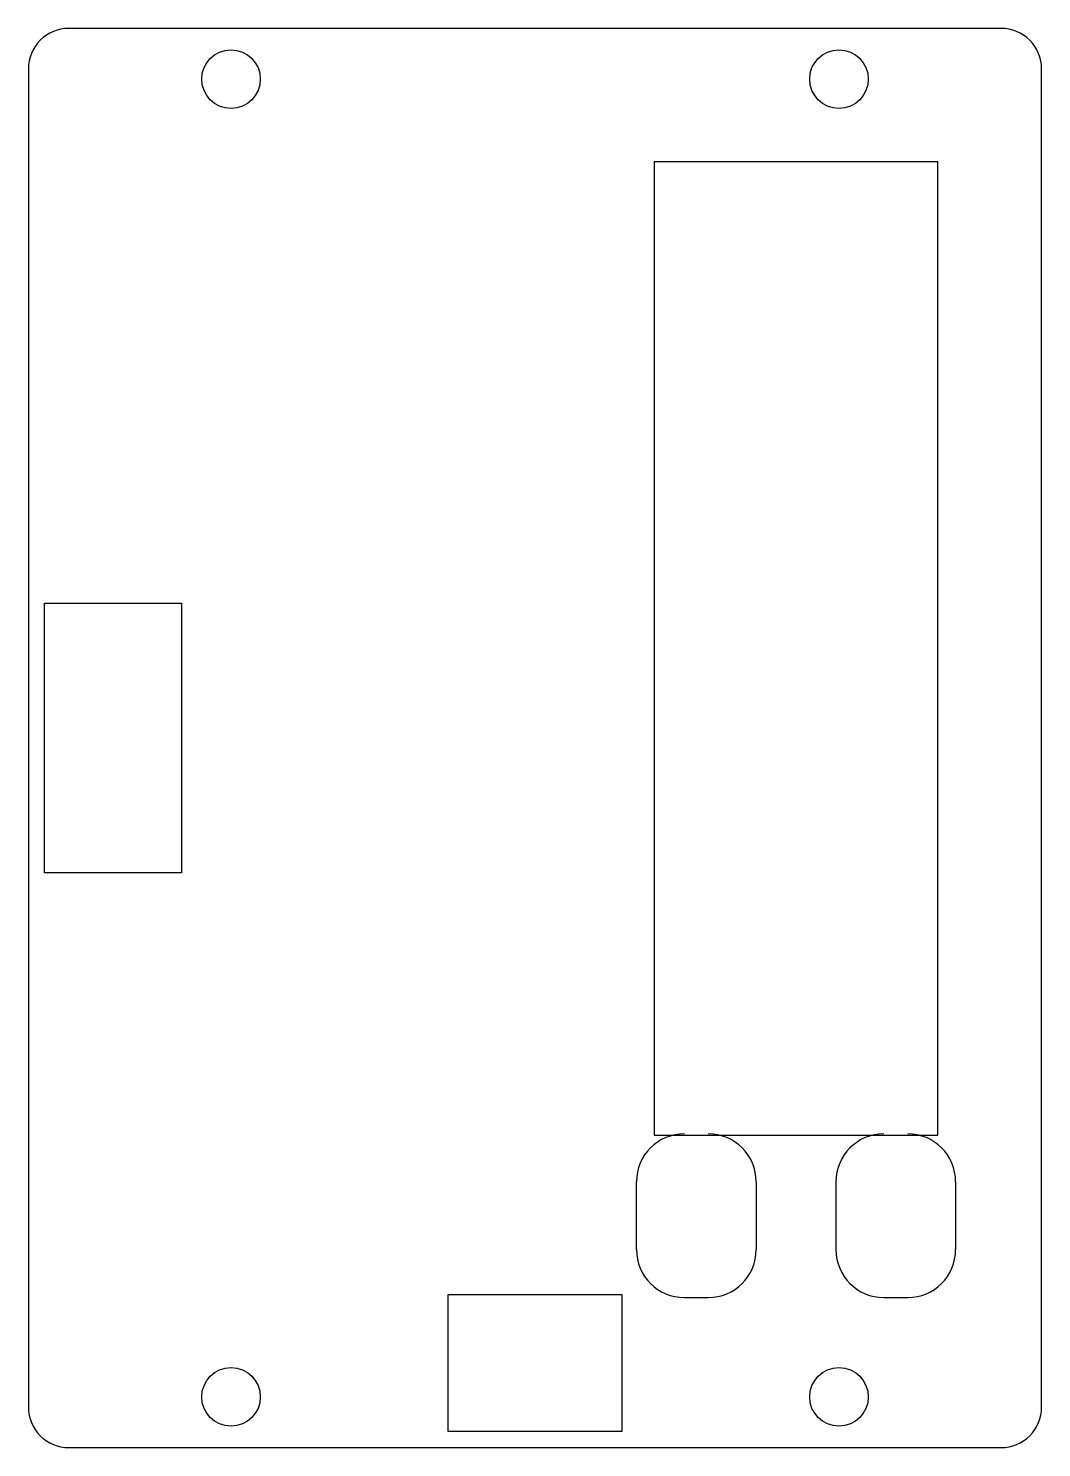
# Model space of a CAD drawing. Header units: inches. Extents: x -1.25 to 1.25, y -1.75 to 1.75.
import ezdxf

# ---------------------------------------------------------------- set-up
doc = ezdxf.new("R2010")
doc.units = ezdxf.units.IN
doc.layers.get('0').update_dxf_attribs({"linetype": 'CONTINUOUS'})

msp = doc.modelspace()

# ---------------------------------------------------------------- linework, layer by layer
for p, q in [((0.2941, 1.4206), (0.2941, -0.9794)), ((0.9941, 1.4206), (0.2941, 1.4206)), ((0.9941, -0.9794), (0.9941, 1.4206)), ((-1.2106, -0.3327), (-1.2106, 0.3327)), ((-1.2106, 0.3327), (-0.872, 0.3327)), ((-0.872, 0.3327), (-0.872, -0.3327)), ((-0.872, -0.3327), (-1.2106, -0.3327)), ((0.2941, -0.9794), (0.9941, -0.9794)), ((0.2504, -1.2618), (0.2504, -1.0944)), ((0.5457, -1.0944), (0.5457, -1.2618)), ((0.7425, -1.0944), (0.7425, -1.2618)), ((1.0378, -1.0944), (1.0378, -1.2618)), ((-0.2146, -1.7106), (-0.2146, -1.372)), ((-0.2146, -1.372), (0.2146, -1.372)), ((0.2146, -1.372), (0.2146, -1.7106)), ((0.3685, -1.38), (0.4276, -1.38)), ((0.8606, -1.38), (0.9197, -1.38)), ((0.2146, -1.7106), (-0.2146, -1.7106))]:
    msp.add_line(p, q)
msp.add_lwpolyline([(-1.25, -1.65, 0.414214), (-1.15, -1.75), (1.15, -1.75, 0.414214), (1.25, -1.65), (1.25, 1.65, 0.414214), (1.15, 1.75), (-1.15, 1.75, 0.414214), (-1.25, 1.65)], format="xyb", close=True)
for centre in [(-0.75, 1.625), (0.75, 1.625), (-0.75, -1.625), (0.75, -1.625)]:
    msp.add_circle(centre, 0.0723)
for centre, start, end in [((0.3685, -1.0944), 90, 180), ((0.4276, -1.0944), 0, 90), ((0.8606, -1.0944), 90, 180), ((0.9197, -1.0944), 0, 90), ((0.3685, -1.2618), 180, 270), ((0.4276, -1.2618), -90, 0), ((0.8606, -1.2618), 180, 270), ((0.9197, -1.2618), 270, 360)]:
    msp.add_arc(centre, 0.1181, start, end)

doc.saveas('drawing.dxf')
